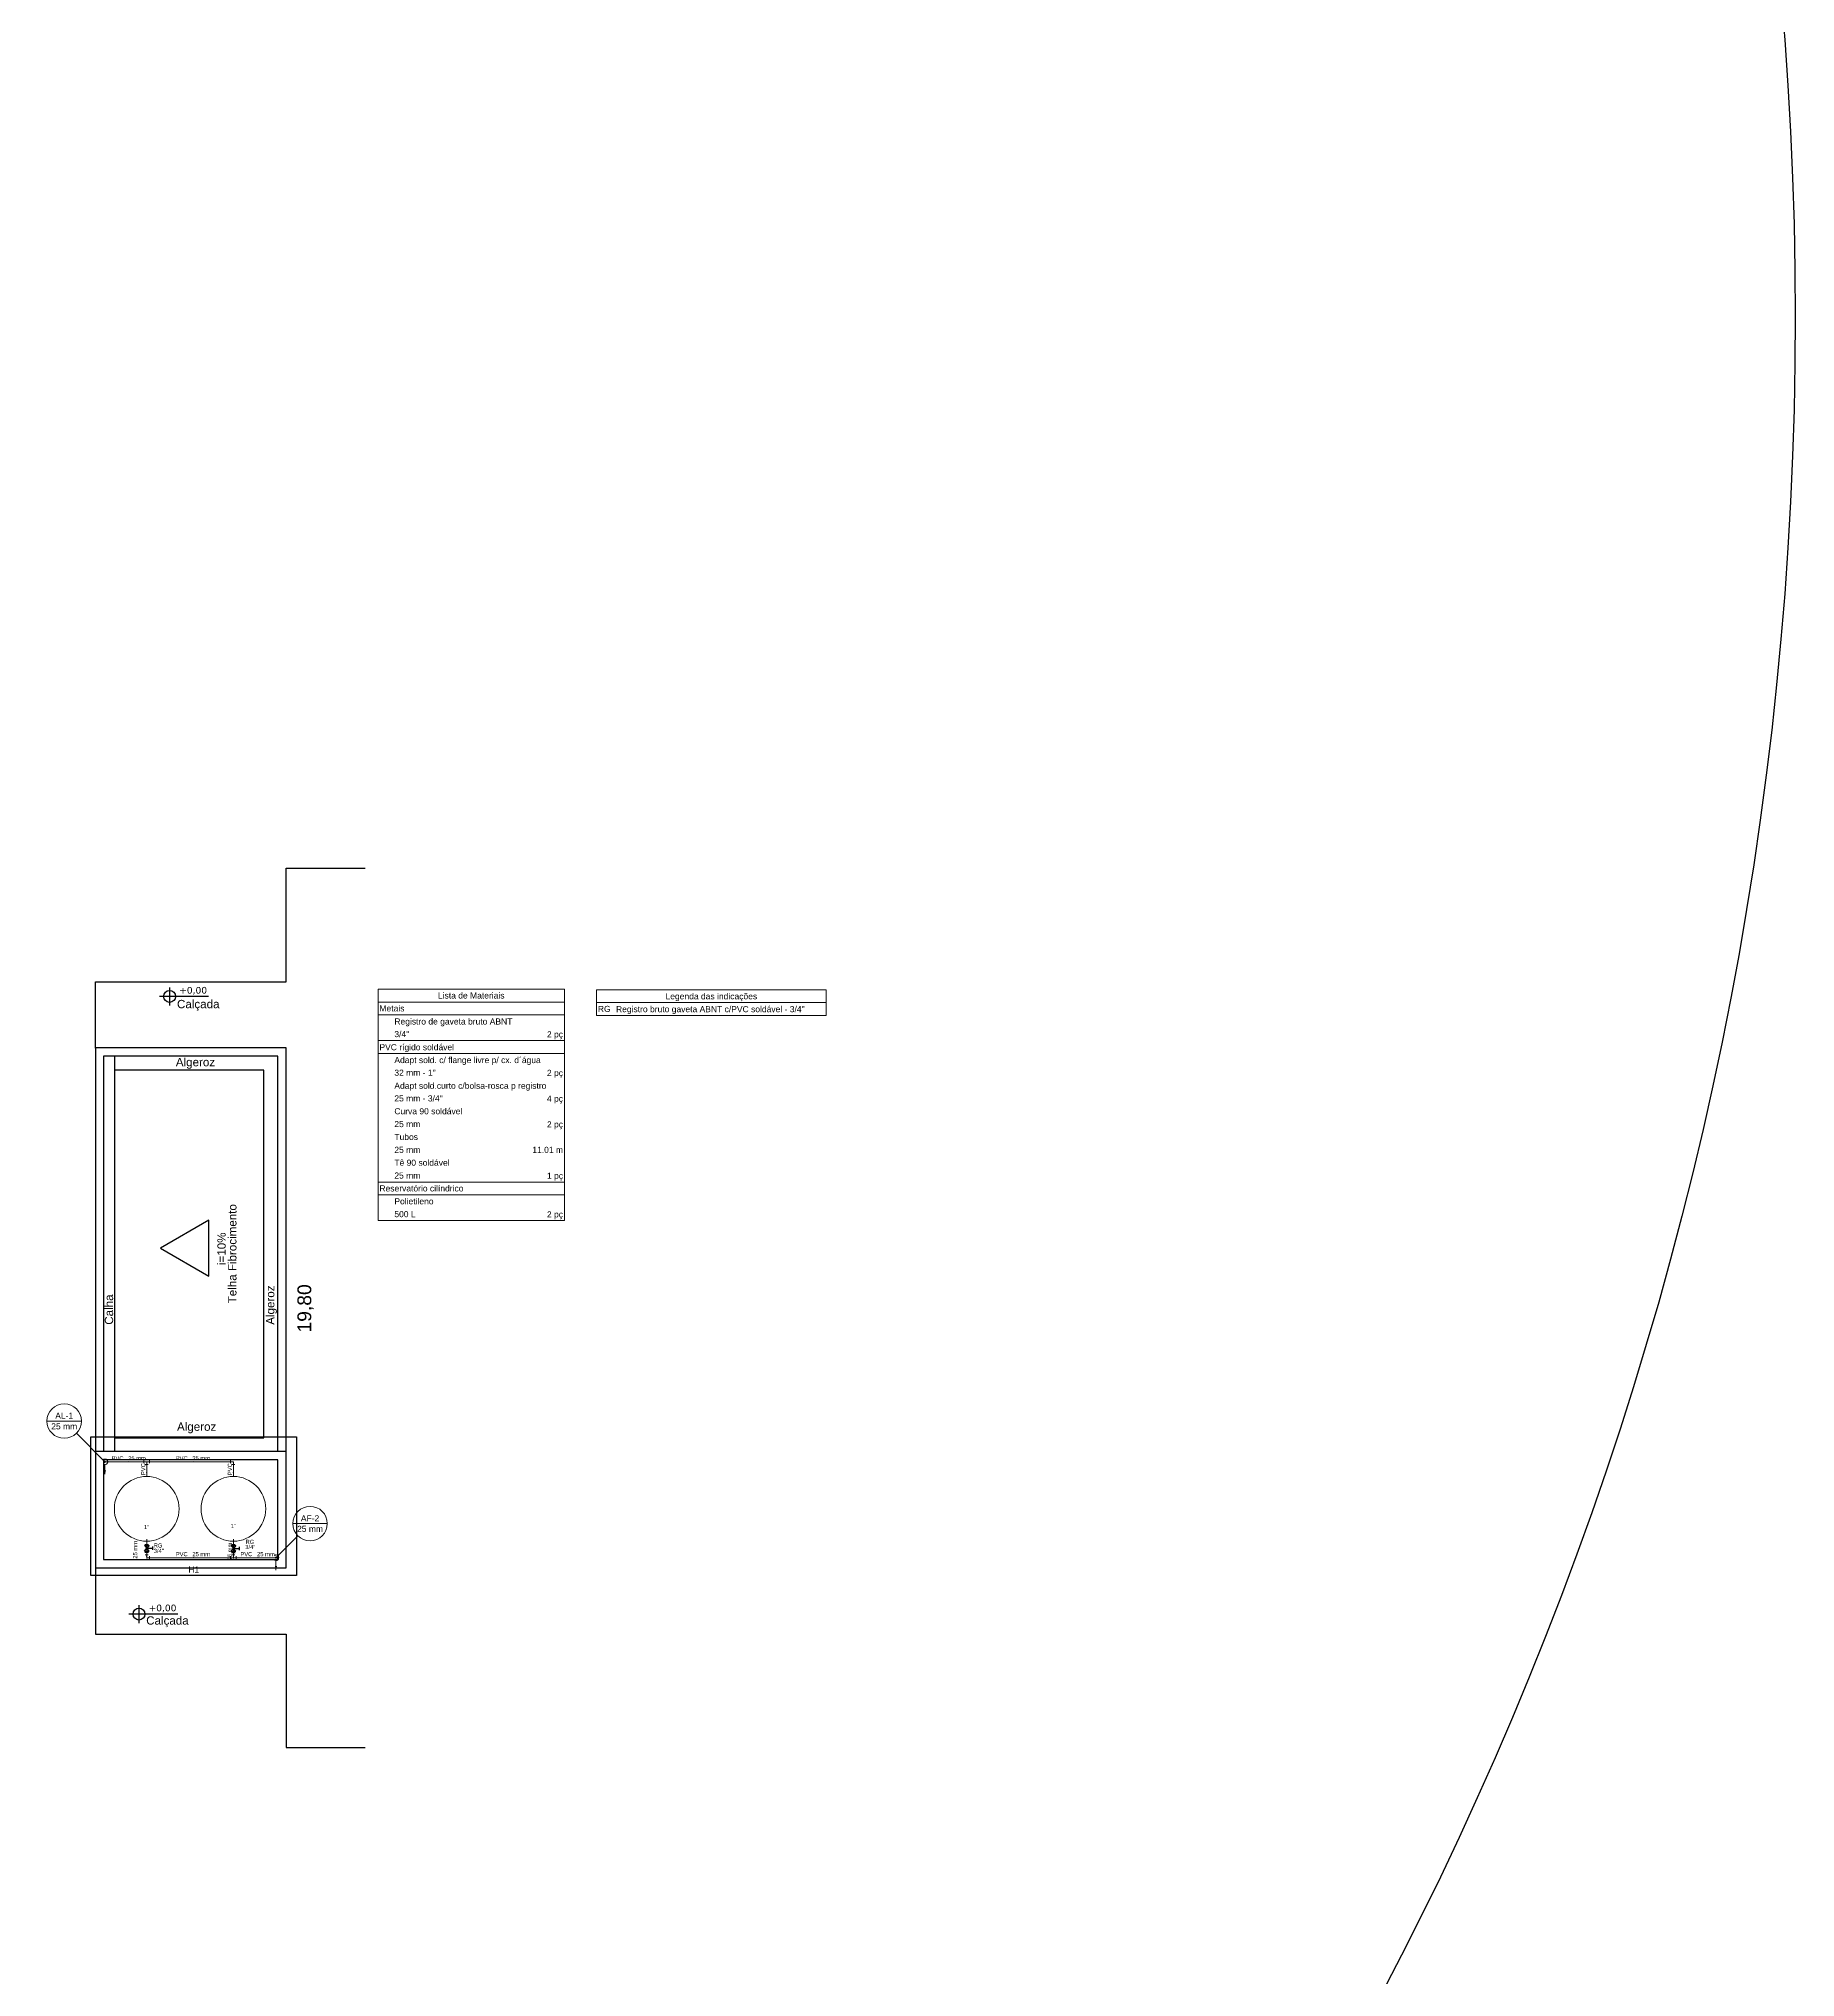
# Model space of a CAD drawing. Header units: millimetres. Extents: x 40 to 499, y -93 to 187.
# Drawn here: x 236.6 to 300.1, y -23 to 47.1 of the extents above; entities that cross this region are included whole.
import ezdxf

# ---------------------------------------------------------------- set-up
doc = ezdxf.new("R2010")
doc.units = ezdxf.units.MM
doc.header["$MEASUREMENT"] = 0
for name, color, linetype, lineweight in [('AF-Colunas', 4, 'Continuous', 5), ('AF-Condutos', 4, 'Continuous', 5), ('AF-Conexões', 9, 'Continuous', 5), ('AF-Indicação coluna', 5, 'Continuous', 5), ('AF-Sentido conduto', 9, 'Continuous', 5), ('AF-Textos conduto', 7, 'Continuous', 5), ('AL-Colunas', 3, 'Continuous', 5), ('AL-Condutos', 3, 'Continuous', 5), ('AL-Conexões', 9, 'Continuous', 5), ('AL-Indicação coluna', 5, 'Continuous', 5), ('AL-Sentido conduto', 9, 'Continuous', 5), ('AL-Textos conduto', 7, 'Continuous', 5), ('DI-Detalhes', 1, 'Continuous', 30), ('DI-Tabelas', 7, 'Continuous', 5), ('Nível 1', 7, 'Continuous', 5), ('Textos', 7, 'Continuous', 5)]:
    doc.layers.add(name, color=color, linetype=linetype, lineweight=lineweight)
for name, color, linetype in [('PDF5_Text', 7, 'Continuous'), ('PROIEZIONI_finissime', 251, 'Continuous'), ('Simbolos', 5, 'Continuous'), ('Simbolos_int', 2, 'Continuous')]:
    doc.layers.add(name, color=color, linetype=linetype)
doc.styles.add('Arial', font='arial.ttf')
doc.styles.add('Verdana', font='verdana.ttf')

msp = doc.modelspace()

# ---------------------------------------------------------------- hatches: boundary and pattern name
at = {"layer": 'AF-Colunas', "linetype": 'Continuous'}
msp.add_hatch(color=256, dxfattribs=at).paths.add_polyline_path([(245.194, -7.85), (245.194, -7.848), (245.194, -7.846), (245.193, -7.845), (245.193, -7.843), (245.192, -7.841), (245.191, -7.84), (245.19, -7.838), (245.189, -7.837), (245.188, -7.836), (245.187, -7.835), (245.185, -7.833), (245.184, -7.833), (245.182, -7.832), (245.181, -7.831), (245.179, -7.831), (245.177, -7.83), (245.176, -7.83), (245.174, -7.83), (245.172, -7.83), (245.171, -7.83), (245.169, -7.831), (245.167, -7.831), (245.166, -7.832), (245.164, -7.833), (245.163, -7.833), (245.161, -7.835), (245.16, -7.836), (245.159, -7.837), (245.158, -7.838), (245.157, -7.84), (245.156, -7.841), (245.155, -7.843), (245.155, -7.845), (245.154, -7.846), (245.154, -7.848), (245.154, -7.85), (245.154, -7.852), (245.154, -7.853), (245.155, -7.855), (245.155, -7.857), (245.156, -7.858), (245.157, -7.86), (245.158, -7.861), (245.159, -7.863), (245.16, -7.864), (245.161, -7.865), (245.163, -7.866), (245.164, -7.867), (245.166, -7.868), (245.167, -7.869), (245.169, -7.869), (245.171, -7.87), (245.172, -7.87), (245.174, -7.87), (245.176, -7.87), (245.177, -7.87), (245.179, -7.869), (245.181, -7.869), (245.182, -7.868), (245.184, -7.867), (245.185, -7.866), (245.187, -7.865), (245.188, -7.864), (245.189, -7.863), (245.19, -7.861), (245.191, -7.86), (245.192, -7.858), (245.193, -7.857), (245.193, -7.855), (245.194, -7.853), (245.194, -7.852)])
at = {"layer": 'AF-Condutos', "linetype": 'Continuous'}
msp.add_hatch(color=256, dxfattribs=at).paths.add_polyline_path([(245.174, -8.3), (245.213, -8.155), (245.135, -8.155)])
at = {"layer": 'AF-Sentido conduto', "linetype": 'Continuous'}
for points in [[(240.497, -7.58), (240.523, -7.483), (240.471, -7.483)], [(243.634, -7.583), (243.659, -7.486), (243.608, -7.486)], [(240.497, -7.879), (240.523, -7.782), (240.471, -7.782)], [(242.265, -7.85), (242.169, -7.824), (242.169, -7.876)], [(243.634, -7.882), (243.659, -7.785), (243.608, -7.785)], [(244.604, -7.85), (244.507, -7.824), (244.507, -7.876)]]:
    msp.add_hatch(color=1, dxfattribs=at).paths.add_polyline_path(points)
at = {"layer": 'AL-Colunas', "linetype": 'Continuous'}
msp.add_hatch(color=256, dxfattribs=at).paths.add_polyline_path([(239.008, -4.381), (239.008, -4.379), (239.007, -4.377), (239.007, -4.375), (239.006, -4.374), (239.006, -4.372), (239.005, -4.371), (239.004, -4.369), (239.003, -4.368), (239.002, -4.366), (239.001, -4.365), (238.999, -4.364), (238.998, -4.363), (238.996, -4.362), (238.995, -4.362), (238.993, -4.361), (238.991, -4.361), (238.989, -4.361), (238.988, -4.361), (238.986, -4.361), (238.984, -4.361), (238.983, -4.361), (238.981, -4.362), (238.979, -4.362), (238.978, -4.363), (238.976, -4.364), (238.975, -4.365), (238.974, -4.366), (238.972, -4.368), (238.971, -4.369), (238.97, -4.371), (238.97, -4.372), (238.969, -4.374), (238.968, -4.375), (238.968, -4.377), (238.968, -4.379), (238.968, -4.381), (238.968, -4.382), (238.968, -4.384), (238.968, -4.386), (238.969, -4.387), (238.97, -4.389), (238.97, -4.391), (238.971, -4.392), (238.972, -4.393), (238.974, -4.395), (238.975, -4.396), (238.976, -4.397), (238.978, -4.398), (238.979, -4.399), (238.981, -4.399), (238.983, -4.4), (238.984, -4.4), (238.986, -4.401), (238.988, -4.401), (238.989, -4.401), (238.991, -4.4), (238.993, -4.4), (238.995, -4.399), (238.996, -4.399), (238.998, -4.398), (238.999, -4.397), (239.001, -4.396), (239.002, -4.395), (239.003, -4.393), (239.004, -4.392), (239.005, -4.391), (239.006, -4.389), (239.006, -4.387), (239.007, -4.386), (239.007, -4.384), (239.008, -4.382)])
at = {"layer": 'AL-Condutos', "linetype": 'Continuous'}
msp.add_hatch(color=256, dxfattribs=at).paths.add_polyline_path([(238.988, -4.831), (239.027, -4.686), (238.949, -4.686)])
at = {"layer": 'AL-Sentido conduto', "linetype": 'Continuous'}
for points in [[(239.943, -4.381), (239.846, -4.355), (239.846, -4.406)], [(240.497, -4.846), (240.523, -4.75), (240.471, -4.75)], [(242.265, -4.381), (242.169, -4.355), (242.169, -4.406)], [(243.634, -4.846), (243.659, -4.75), (243.608, -4.75)]]:
    msp.add_hatch(color=1, dxfattribs=at).paths.add_polyline_path(points)

# ---------------------------------------------------------------- linework, layer by layer
msp.add_circle((169.946, 37.038), 130.183)
at = {"layer": 'AF-Colunas'}
msp.add_circle((245.174, -7.85), 0.02, dxfattribs=at)
at = {"layer": 'AF-Condutos'}
for p, q in [((240.497, -7.252), (240.497, -7.367)), ((240.497, -7.649), (240.497, -7.75)), ((243.634, -7.252), (243.634, -7.373)), ((243.634, -7.656), (243.634, -7.75)), ((240.597, -7.85), (243.534, -7.85)), ((243.734, -7.85), (245.154, -7.85))]:
    msp.add_line(p, q, dxfattribs=at)
for points in [[(245.124, -7.936), (245.138, -7.943), (245.153, -7.948), (245.168, -7.95), (245.184, -7.949), (245.199, -7.947), (245.214, -7.942), (245.227, -7.934), (245.24, -7.925), (245.251, -7.914), (245.26, -7.902), (245.267, -7.888), (245.271, -7.873), (245.274, -7.858), (245.274, -7.842), (245.271, -7.827), (245.267, -7.812), (245.26, -7.798), (245.251, -7.786), (245.24, -7.775), (245.227, -7.765), (245.214, -7.758), (245.199, -7.753), (245.184, -7.75), (245.168, -7.75), (245.153, -7.752), (245.138, -7.757), (245.124, -7.763)], [(245.174, -7.95), (245.174, -8.3)]]:
    msp.add_lwpolyline(points, dxfattribs=at)
at = {"layer": 'AF-Conexões', "color": 5}
for p, q in [((240.447, -7.75), (240.547, -7.75)), ((240.497, -7.85), (240.497, -7.75)), ((240.497, -7.85), (240.597, -7.85)), ((240.597, -7.8), (240.597, -7.9)), ((243.534, -7.9), (243.534, -7.8)), ((243.634, -7.85), (243.534, -7.85)), ((243.584, -7.75), (243.684, -7.75)), ((243.634, -7.85), (243.634, -7.75)), ((243.634, -7.85), (243.734, -7.85)), ((243.734, -7.8), (243.734, -7.9))]:
    msp.add_line(p, q, dxfattribs=at)
at = {"layer": 'AF-Indicação coluna'}
for p, q in [((245.783, -6.617), (247.031, -6.617)), ((245.966, -7.058), (245.188, -7.836))]:
    msp.add_line(p, q, dxfattribs=at)
msp.add_circle((246.407, -6.617), 0.624, dxfattribs=at)
at = {"layer": 'AF-Sentido conduto', "color": 1}
for points in [[(240.497, -7.18), (240.497, -7.58)], [(240.497, -7.479), (240.497, -7.879)], [(243.634, -7.183), (243.634, -7.583)], [(243.634, -7.482), (243.634, -7.882)], [(241.865, -7.85), (242.265, -7.85)], [(244.204, -7.85), (244.604, -7.85)]]:
    msp.add_lwpolyline(points, dxfattribs=at)
at = {"layer": 'AL-Colunas'}
msp.add_circle((238.988, -4.381), 0.02, dxfattribs=at)
at = {"layer": 'AL-Condutos'}
for p, q in [((239.008, -4.381), (240.397, -4.381)), ((240.497, -4.481), (240.497, -4.912)), ((240.597, -4.381), (243.534, -4.381)), ((243.634, -4.481), (243.634, -4.912))]:
    msp.add_line(p, q, dxfattribs=at)
for points in [[(238.938, -4.467), (238.952, -4.474), (238.967, -4.478), (238.982, -4.48), (238.997, -4.48), (239.013, -4.477), (239.027, -4.472), (239.041, -4.465), (239.053, -4.456), (239.064, -4.445), (239.073, -4.432), (239.08, -4.418), (239.085, -4.404), (239.087, -4.388), (239.087, -4.373), (239.085, -4.358), (239.08, -4.343), (239.073, -4.329), (239.064, -4.316), (239.053, -4.305), (239.041, -4.296), (239.027, -4.289), (239.013, -4.284), (238.997, -4.281), (238.982, -4.281), (238.967, -4.283), (238.952, -4.287), (238.938, -4.294)], [(238.988, -4.481), (238.988, -4.831)]]:
    msp.add_lwpolyline(points, dxfattribs=at)
at = {"layer": 'AL-Conexões', "color": 3}
for p, q in [((240.397, -4.431), (240.397, -4.331)), ((240.497, -4.381), (240.397, -4.381)), ((240.547, -4.481), (240.447, -4.481)), ((240.497, -4.381), (240.597, -4.381)), ((240.497, -4.381), (240.497, -4.481)), ((240.597, -4.331), (240.597, -4.431)), ((243.534, -4.431), (243.534, -4.331)), ((243.634, -4.381), (243.534, -4.381)), ((243.684, -4.481), (243.584, -4.481)), ((243.634, -4.381), (243.634, -4.481))]:
    msp.add_line(p, q, dxfattribs=at)
at = {"layer": 'AL-Conexões'}
for centre in [(240.497, -6.082), (243.634, -6.082)]:
    msp.add_circle(centre, 1.17, dxfattribs=at)
at = {"layer": 'AL-Indicação coluna'}
for p, q in [((236.891, -2.907), (238.138, -2.907)), ((237.955, -3.348), (238.974, -4.366))]:
    msp.add_line(p, q, dxfattribs=at)
msp.add_circle((237.514, -2.907), 0.624, dxfattribs=at)
at = {"layer": 'AL-Sentido conduto', "color": 1}
for points in [[(239.543, -4.381), (239.943, -4.381)], [(240.497, -4.446), (240.497, -4.846)], [(241.865, -4.381), (242.265, -4.381)], [(243.634, -4.446), (243.634, -4.846)]]:
    msp.add_lwpolyline(points, dxfattribs=at)
at = {"layer": 'DI-Detalhes', "color": 6}
msp.add_lwpolyline([(238.48, -3.482), (245.922, -3.482), (245.922, -8.497), (238.48, -8.497), (238.48, -3.482)], dxfattribs=at)
at = {"layer": 'DI-Tabelas'}
for p, q in [((248.866, 12.251), (248.866, 12.716)), ((248.866, 12.716), (255.607, 12.716)), ((255.607, 12.716), (255.607, 12.251)), ((256.767, 12.231), (256.767, 12.697)), ((256.767, 12.697), (265.078, 12.697)), ((265.078, 12.697), (265.078, 12.231)), ((255.607, 12.251), (248.866, 12.251)), ((248.866, 11.786), (248.866, 12.251)), ((255.607, 12.251), (255.607, 11.786)), ((265.078, 12.231), (256.767, 12.231)), ((256.767, 11.766), (256.767, 12.231)), ((265.078, 12.231), (265.078, 11.766)), ((255.607, 11.786), (248.866, 11.786)), ((248.866, 11.321), (248.866, 11.786)), ((248.866, 10.855), (248.866, 11.321)), ((255.607, 11.786), (255.607, 11.321)), ((255.607, 11.321), (255.607, 10.855)), ((257.424, 11.766), (256.767, 11.766)), ((265.078, 11.766), (257.424, 11.766)), ((249.406, 10.855), (248.866, 10.855)), ((248.866, 10.39), (248.866, 10.855)), ((252.626, 10.855), (249.406, 10.855)), ((255.607, 10.855), (252.626, 10.855)), ((255.607, 10.855), (255.607, 10.39)), ((255.607, 10.39), (248.866, 10.39)), ((248.866, 9.925), (248.866, 10.39)), ((248.866, 9.46), (248.866, 9.925)), ((255.607, 10.39), (255.607, 9.925)), ((255.607, 9.925), (255.607, 9.46)), ((248.866, 8.995), (248.866, 9.46)), ((255.607, 9.46), (255.607, 8.995)), ((248.866, 8.529), (248.866, 8.995)), ((248.866, 8.064), (248.866, 8.529)), ((255.607, 8.995), (255.607, 8.529)), ((255.607, 8.529), (255.607, 8.064)), ((248.866, 7.599), (248.866, 8.064)), ((255.607, 8.064), (255.607, 7.599)), ((248.866, 7.134), (248.866, 7.599)), ((248.866, 6.669), (248.866, 7.134)), ((255.607, 7.599), (255.607, 7.134)), ((255.607, 7.134), (255.607, 6.669)), ((248.866, 6.203), (248.866, 6.669)), ((255.607, 6.669), (255.607, 6.203)), ((248.866, 5.738), (248.866, 6.203)), ((249.406, 5.738), (248.866, 5.738)), ((248.866, 5.273), (248.866, 5.738)), ((252.626, 5.738), (249.406, 5.738)), ((255.607, 5.738), (252.626, 5.738)), ((255.607, 6.203), (255.607, 5.738)), ((255.607, 5.738), (255.607, 5.273)), ((255.607, 5.273), (248.866, 5.273)), ((248.866, 4.808), (248.866, 5.273)), ((255.607, 5.273), (255.607, 4.808)), ((248.866, 4.343), (248.866, 4.808)), ((249.406, 4.343), (248.866, 4.343)), ((252.626, 4.343), (249.406, 4.343)), ((255.607, 4.343), (252.626, 4.343)), ((255.607, 4.808), (255.607, 4.343))]:
    msp.add_line(p, q, dxfattribs=at)
at = {"layer": 'Nível 1'}
msp.add_line((240.497, -7.85), (245.174, -7.85), dxfattribs=at)
at = {"layer": 'PROIEZIONI_finissime'}
msp.add_line((239.34, -4.013), (239.34, 9.788), dxfattribs=at)
for points in [[(238.64, 10.587), (238.64, 12.987), (245.54, 12.987), (245.54, 17.087), (248.399, 17.087)], [(241.323, 12.78), (241.323, 12.128)], [(242.728, 12.45), (240.959, 12.45)], [(245.54, -4.013), (245.54, 10.588), (238.64, 10.588), (238.64, -4.013)], [(245.24, -4.013), (245.24, 10.288), (238.94, 10.288), (238.94, -4.013)], [(239.34, -4.013), (239.34, -3.513), (244.74, -3.513), (244.74, 9.788), (239.34, 9.788), (239.34, 10.288)], [(238.64, -8.213), (238.64, -10.613), (245.54, -10.613), (245.54, -14.713), (248.4, -14.713)], [(240.214, -9.562), (240.214, -10.214)], [(241.62, -9.893), (239.85, -9.893)]]:
    msp.add_lwpolyline(points, dxfattribs=at)
for points in [[(240.994, 3.346), (242.74, 2.338), (242.74, 4.354)], [(238.64, -4.013), (238.64, -8.212), (245.54, -8.212), (245.54, -4.013)], [(238.94, -4.313), (238.94, -7.912), (245.24, -7.912), (245.24, -4.313)]]:
    msp.add_lwpolyline(points, close=True, dxfattribs=at)
for centre in [(241.327, 12.454), (240.219, -9.888)]:
    msp.add_circle(centre, 0.216, dxfattribs=at)
at = {"layer": 'Simbolos', "color": 5}
for p, q in [((240.413, -7.403), (240.497, -7.508)), ((240.413, -7.403), (240.581, -7.403)), ((240.413, -7.613), (240.497, -7.508)), ((240.413, -7.613), (240.581, -7.613)), ((240.581, -7.403), (240.497, -7.508)), ((240.581, -7.613), (240.497, -7.508)), ((240.497, -7.508), (240.717, -7.508)), ((240.717, -7.571), (240.717, -7.445)), ((243.55, -7.409), (243.634, -7.514)), ((243.55, -7.409), (243.718, -7.409)), ((243.55, -7.619), (243.634, -7.514)), ((243.55, -7.619), (243.718, -7.619)), ((243.718, -7.409), (243.633, -7.514)), ((243.718, -7.619), (243.634, -7.514)), ((243.634, -7.514), (243.853, -7.514)), ((243.853, -7.577), (243.853, -7.451))]:
    msp.add_line(p, q, dxfattribs=at)
at = {"layer": 'Simbolos_int'}
for p, q in [((240.43, -7.367), (240.565, -7.367)), ((240.43, -7.649), (240.565, -7.649)), ((243.566, -7.373), (243.701, -7.373)), ((243.566, -7.656), (243.701, -7.656))]:
    msp.add_line(p, q, dxfattribs=at)

# ---------------------------------------------------------------- texts
at = {"layer": 'AF-Indicação coluna', "char_height": 0.22, "attachment_point": 8, "line_spacing_factor": 0.6, "style": 'Arial'}
for s, insert, width in [('25 mm', (246.407, -6.919), 1.87838), ('AF-2', (246.407, -6.534), 1.33207)]:
    msp.add_mtext(s, dxfattribs=dict(at, insert=insert, width=width))
at = {"layer": 'AF-Textos conduto', "char_height": 0.15, "width": 1.28072, "attachment_point": 7, "rotation": 90.00021, "line_spacing_factor": 0.6, "style": 'Arial'}
for insert in [(240.157, -7.884), (243.583, -7.946)]:
    msp.add_mtext('25 mm', dxfattribs=dict(at, insert=insert))
at = {"layer": 'AF-Textos conduto', "char_height": 0.15, "line_spacing_factor": 0.6, "style": 'Arial'}
for s, insert, width, attachment_point in [('PVC', (241.98, -7.799), 0.86204, 9), ('25 mm', (242.15, -7.799), 1.28072, 7), ('PVC', (244.319, -7.799), 0.86204, 9), ('25 mm', (244.489, -7.799), 1.28072, 7)]:
    msp.add_mtext(s, dxfattribs=dict(at, insert=insert, width=width, attachment_point=attachment_point))
at = {"layer": 'AL-Indicação coluna', "char_height": 0.22, "attachment_point": 8, "line_spacing_factor": 0.6, "style": 'Arial'}
for s, insert, width in [('AL-1', (237.514, -2.825), 1.2982), ('25 mm', (237.514, -3.21), 1.87838)]:
    msp.add_mtext(s, dxfattribs=dict(at, insert=insert, width=width))
at = {"layer": 'AL-Textos conduto', "char_height": 0.15, "line_spacing_factor": 0.6, "style": 'Arial'}
for s, insert, width, attachment_point in [('PVC', (239.658, -4.33), 0.86204, 9), ('25 mm', (239.828, -4.33), 1.28072, 7), ('PVC', (241.98, -4.33), 0.86204, 9), ('25 mm', (242.15, -4.33), 1.28072, 7)]:
    msp.add_mtext(s, dxfattribs=dict(at, insert=insert, width=width, attachment_point=attachment_point))
at = {"layer": 'AL-Textos conduto', "char_height": 0.15, "width": 0.86204, "attachment_point": 8, "rotation": 90.00021, "line_spacing_factor": 0.6, "style": 'Arial'}
for insert in [(240.447, -4.646), (243.583, -4.646)]:
    msp.add_mtext('PVC', dxfattribs=dict(at, insert=insert))
at = {"layer": 'DI-Tabelas', "char_height": 0.22, "line_spacing_factor": 0.6, "style": 'Arial'}
for s, insert, width, attachment_point in [('Metais', (248.916, 11.908), 1.8103, 7), ('Lista de Materiais', (252.237, 12.374), 4.81619, 8), ('RG', (256.817, 11.889), 0.92226, 7), ('Registro bruto gaveta ABNT c/PVC soldável - 3/4"', (257.474, 11.816), 13.64369, 7), ('Legenda das indicações', (260.923, 12.281), 6.62884, 8), ('Registro de gaveta bruto ABNT', (249.456, 11.371), 8.54043, 7), ('PVC rígido soldável', (248.916, 10.44), 5.39771, 7), ('3/4"', (249.456, 10.978), 1.0725, 7), ('2 pç', (255.557, 10.905), 1.16171, 9), ('Adapt sold. c/ flange livre p/ cx. d´água', (249.456, 9.975), 10.58985, 7), ('Adapt sold.curto c/bolsa-rosca p registro', (249.456, 9.045), 10.99933, 7), ('32 mm - 1"', (249.456, 9.582), 2.98442, 7), ('2 pç', (255.557, 9.51), 1.16171, 9), ('25 mm - 3/4"', (249.456, 8.652), 3.49686, 7), ('Curva 90 soldável', (249.456, 8.187), 4.91948, 7), ('4 pç', (255.557, 8.579), 1.16171, 9), ('25 mm', (249.456, 7.722), 1.87838, 7), ('2 pç', (255.557, 7.649), 1.16171, 9), ('Tubos', (249.456, 7.256), 1.70835, 7), ('25 mm', (249.456, 6.791), 1.87838, 7), ('11.01 m', (255.557, 6.791), 2.22046, 9), ('Tê 90 soldável', (249.456, 6.326), 3.99723, 7), ('Reservatório cilíndrico', (248.916, 5.396), 6.07985, 7), ('25 mm', (249.456, 5.861), 1.87838, 7), ('1 pç', (255.557, 5.788), 1.16171, 9), ('Polietileno', (249.456, 4.93), 2.83552, 7), ('500 L', (249.456, 4.465), 1.53765, 7), ('2 pç', (255.557, 4.393), 1.16171, 9)]:
    msp.add_mtext(s, dxfattribs=dict(at, insert=insert, width=width, attachment_point=attachment_point))
at = {"layer": 'PDF5_Text', "insert": (246.543, 0.294), "char_height": 0.5, "width": 3.49441, "attachment_point": 7, "rotation": 90.00021, "style": 'Arial'}
msp.add_mtext('19,80', dxfattribs=at)
at = {"layer": 'PROIEZIONI_finissime', "char_height": 0.24, "width": 2.03939, "attachment_point": 7, "style": 'Verdana'}
for insert in [(241.673, 12.518), (240.565, -9.824)]:
    msp.add_mtext('+0,00', dxfattribs=dict(at, insert=insert))
at = {"layer": 'PROIEZIONI_finissime', "char_height": 0.3, "attachment_point": 7, "line_spacing_factor": 0.9, "style": 'Arial'}
for s, insert, width in [('Calçada', (241.594, 11.935), 3.075), ('Algeroz', (241.552, 9.837), 2.84177), ('Algeroz', (241.594, -3.349), 2.84177), ('Calçada', (240.48, -10.363), 3.075)]:
    msp.add_mtext(s, dxfattribs=dict(at, insert=insert, width=width))
at = {"layer": 'PROIEZIONI_finissime', "char_height": 0.3, "attachment_point": 7, "rotation": 90.00021, "line_spacing_factor": 0.9, "style": 'Arial'}
for s, insert, width in [('Telha Fibrocimento', (243.749, 1.353), 7.17302), ('i=10%', (243.359, 2.737), 2.3529), ('Calha', (239.287, 0.577), 2.18963), ('Algeroz', (245.206, 0.577), 2.84177)]:
    msp.add_mtext(s, dxfattribs=dict(at, insert=insert, width=width))
at = {"layer": 'Textos', "line_spacing_factor": 0.6, "style": 'Arial'}
for s, insert, char_height, width, attachment_point in [('1"', (240.497, -6.815), 0.15, 0.38186, 8), ('1"', (243.634, -6.775), 0.15, 0.38186, 8), ('3/4"', (240.752, -7.68), 0.15, 0.73125, 7), ('RG', (240.752, -7.485), 0.15, 0.62881, 7), ('3/4"', (244.064, -7.54), 0.15, 0.73125, 7), ('RG', (244.072, -7.353), 0.15, 0.62881, 7), ('H1', (242.201, -8.387), 0.22, 0.78576, 8)]:
    msp.add_mtext(s, dxfattribs=dict(at, insert=insert, char_height=char_height, width=width, attachment_point=attachment_point))

doc.saveas('drawing.dxf')
